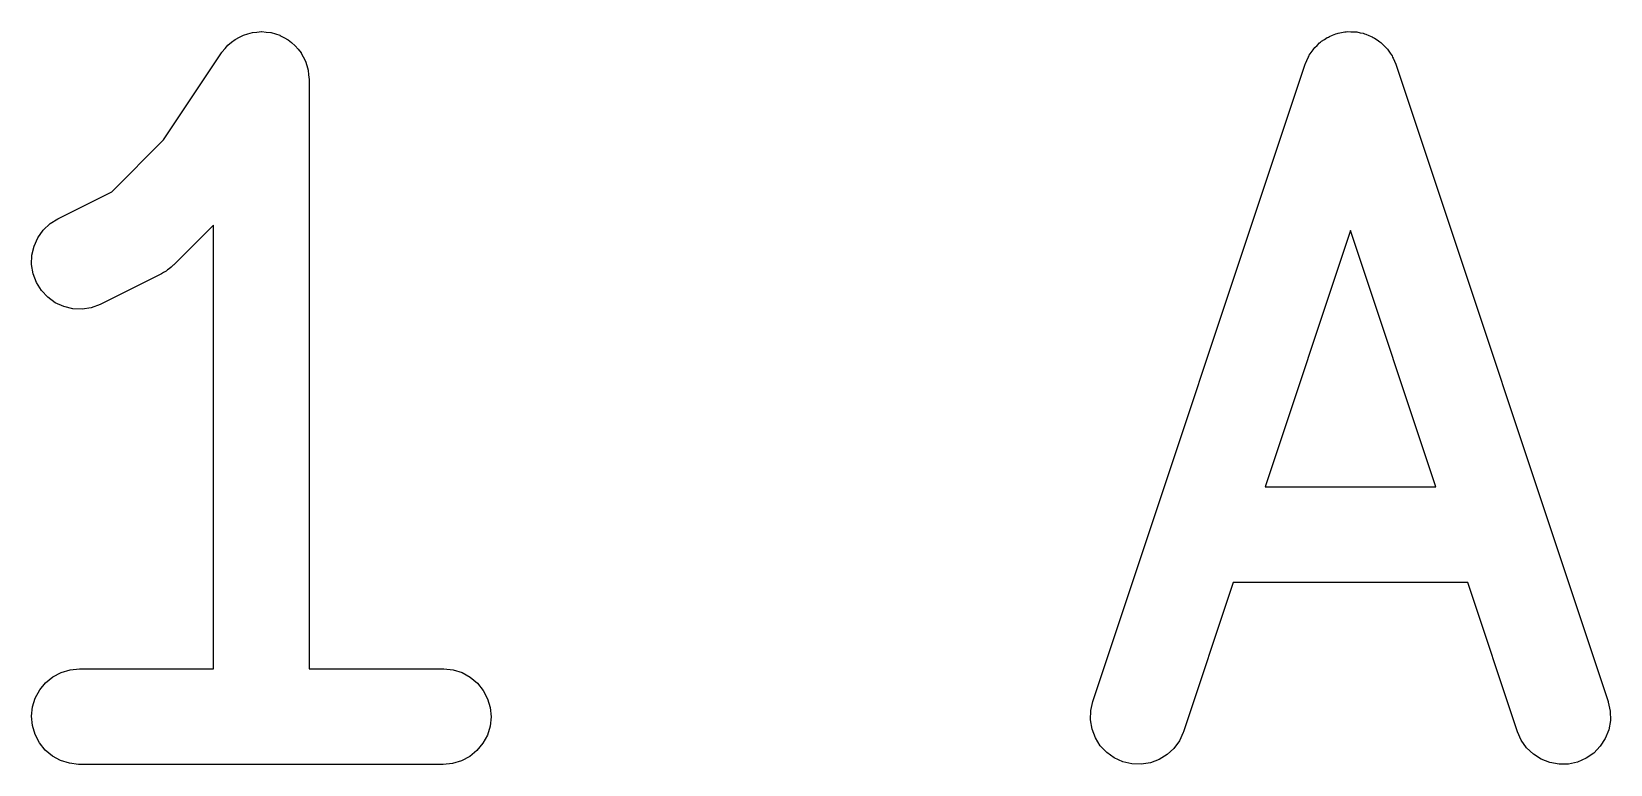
# Model space of a CAD drawing. Extents: x 47 to 146.1, y -90.2 to -39.3.
# Drawn here: x 59.329 to 61.808, y -50.057 to -48.907 of the extents above; entities that cross this region are included whole.
import ezdxf

# ---------------------------------------------------------------- set-up
doc = ezdxf.new("R2010")
doc.units = 0
doc.header["$MEASUREMENT"] = 0
doc.layers.add('BLACK', color=7, linetype='CONTINUOUS')

msp = doc.modelspace()

# ---------------------------------------------------------------- linework, layer by layer
at = {"layer": 'BLACK', "linetype": 'CONTINUOUS'}
for p, q in [((59.633, -48.9341), (59.6375, -48.9288)), ((59.6375, -48.9288), (59.6376, -48.9288)), ((59.6376, -48.9287), (59.6434, -48.9241)), ((59.6376, -48.9288), (59.6376, -48.9287)), ((59.6434, -48.9241), (59.6489, -48.9196)), ((59.6489, -48.9196), (59.649, -48.9196)), ((59.649, -48.9196), (59.6556, -48.9161)), ((59.649, -48.9196), (59.649, -48.9196)), ((59.6556, -48.9161), (59.6619, -48.9128)), ((59.6619, -48.9128), (59.662, -48.9128)), ((59.662, -48.9128), (59.6687, -48.9108)), ((59.662, -48.9128), (59.662, -48.9128)), ((59.6687, -48.9108), (59.6759, -48.9087)), ((59.6759, -48.9087), (59.676, -48.9087)), ((59.676, -48.9087), (59.6761, -48.9087)), ((59.6761, -48.9087), (59.6829, -48.9081)), ((59.6829, -48.9081), (59.6905, -48.9074)), ((59.6905, -48.9074), (59.6906, -48.9074)), ((59.6906, -48.9074), (59.6906, -48.9074)), ((59.6906, -48.9074), (59.6978, -48.9081)), ((59.6978, -48.9081), (59.7051, -48.9089)), ((59.7051, -48.9089), (59.7051, -48.9089)), ((59.7051, -48.9089), (59.7052, -48.9089)), ((59.7052, -48.9089), (59.712, -48.9111)), ((59.712, -48.9111), (59.7191, -48.9132)), ((59.7191, -48.9132), (59.7191, -48.9133)), ((59.7191, -48.9133), (59.7192, -48.9133)), ((59.7192, -48.9133), (59.7252, -48.9166)), ((59.7252, -48.9166), (59.7319, -48.9202)), ((59.7319, -48.9202), (59.732, -48.9202)), ((59.732, -48.9202), (59.732, -48.9203)), ((59.732, -48.9203), (59.7372, -48.9246)), ((59.7372, -48.9246), (59.7432, -48.9295)), ((59.7432, -48.9295), (59.7433, -48.9296)), ((59.7433, -48.9296), (59.7433, -48.9296)), ((59.7433, -48.9296), (59.7478, -48.9351)), ((61.3439, -48.9326), (61.3478, -48.929)), ((61.3478, -48.929), (61.3514, -48.9253)), ((61.3514, -48.9253), (61.3531, -48.9241)), ((61.3531, -48.9241), (61.3547, -48.9226)), ((61.3547, -48.9226), (61.3591, -48.9199)), ((61.3591, -48.9199), (61.3634, -48.9169)), ((61.3634, -48.9169), (61.3653, -48.9161)), ((61.3653, -48.9161), (61.3672, -48.915)), ((61.3672, -48.915), (61.372, -48.9131)), ((61.372, -48.9131), (61.3768, -48.9111)), ((61.3768, -48.9111), (61.3789, -48.9106)), ((61.3789, -48.9106), (61.3809, -48.9099)), ((61.3809, -48.9099), (61.386, -48.909)), ((61.386, -48.909), (61.3911, -48.9079)), ((61.3911, -48.9079), (61.3932, -48.9079)), ((61.3932, -48.9079), (61.3953, -48.9075)), ((61.3953, -48.9075), (61.4005, -48.9077)), ((61.4005, -48.9077), (61.4057, -48.9076)), ((61.4057, -48.9076), (61.4078, -48.908)), ((61.4078, -48.908), (61.41, -48.908)), ((61.41, -48.908), (61.415, -48.9092)), ((61.415, -48.9092), (61.4201, -48.9101)), ((61.4201, -48.9101), (61.4221, -48.9109)), ((61.4221, -48.9109), (61.4242, -48.9114)), ((61.4242, -48.9114), (61.4289, -48.9135)), ((61.4289, -48.9135), (61.4338, -48.9154)), ((61.4338, -48.9154), (61.4356, -48.9166)), ((61.4356, -48.9166), (61.4375, -48.9175)), ((61.4375, -48.9175), (61.4418, -48.9205)), ((61.4418, -48.9205), (61.4461, -48.9233)), ((61.4461, -48.9233), (61.4477, -48.9247)), ((61.4477, -48.9247), (61.4494, -48.926)), ((61.4494, -48.926), (61.453, -48.9298)), ((61.453, -48.9298), (61.4567, -48.9333)), ((59.5365, -49.0775), (59.6276, -48.9408)), ((59.6276, -48.9408), (59.6281, -48.94)), ((59.6281, -48.94), (59.6282, -48.9399)), ((59.6281, -48.94), (59.6281, -48.94)), ((59.6281, -48.94), (59.6281, -48.94)), ((59.6282, -48.9399), (59.633, -48.9341)), ((59.7478, -48.9351), (59.7525, -48.9409)), ((59.7525, -48.9409), (59.7525, -48.9409)), ((59.7525, -48.9409), (59.7525, -48.941)), ((59.7525, -48.941), (59.7558, -48.9471)), ((59.7558, -48.9471), (59.7593, -48.9538)), ((59.7593, -48.9538), (59.7594, -48.9539)), ((59.7594, -48.9539), (59.7594, -48.9539)), ((59.7594, -48.9539), (59.7614, -48.9606)), ((61.3292, -48.9577), (61.3314, -48.953)), ((61.3314, -48.953), (61.3333, -48.9481)), ((61.3333, -48.9481), (61.3344, -48.9463)), ((61.3344, -48.9463), (61.3353, -48.9444)), ((61.3353, -48.9444), (61.3384, -48.9402)), ((61.3384, -48.9402), (61.3412, -48.9358)), ((61.3412, -48.9358), (61.3427, -48.9343)), ((61.3427, -48.9343), (61.3439, -48.9326)), ((61.4567, -48.9333), (61.458, -48.9351)), ((61.458, -48.9351), (61.4594, -48.9367)), ((61.4594, -48.9367), (61.4622, -48.941)), ((61.4622, -48.941), (61.4652, -48.9453)), ((61.4652, -48.9453), (61.4661, -48.9473)), ((61.4661, -48.9473), (61.4672, -48.9491)), ((61.4672, -48.9491), (61.469, -48.9539)), ((61.469, -48.9539), (61.4712, -48.9587)), ((59.7614, -48.9606), (59.7636, -48.9678)), ((59.7636, -48.9678), (59.7636, -48.9679)), ((59.7636, -48.9679), (59.7636, -48.9679)), ((59.7636, -48.9679), (59.7643, -48.9752)), ((59.7643, -48.9752), (59.765, -48.9824)), ((60.9955, -49.9587), (61.3288, -48.9587)), ((61.3288, -48.9587), (61.3292, -48.9577)), ((61.4712, -48.9587), (61.8045, -49.9587)), ((59.765, -48.9824), (59.765, -49.9074)), ((59.4551, -49.1588), (59.5365, -49.0775)), ((59.3707, -49.201), (59.4551, -49.1588)), ((59.3584, -49.2088), (59.3707, -49.201)), ((59.3392, -49.2308), (59.3477, -49.2189)), ((59.3477, -49.2189), (59.3584, -49.2088)), ((59.615, -49.2111), (59.5526, -49.2735)), ((59.615, -49.9074), (59.615, -49.2111)), ((61.4, -49.2195), (61.266, -49.6217)), ((61.534, -49.6217), (61.4, -49.2195)), ((59.3299, -49.2584), (59.3332, -49.2441)), ((59.3332, -49.2441), (59.3392, -49.2308)), ((59.3294, -49.273), (59.3299, -49.2584)), ((59.3318, -49.2875), (59.3294, -49.273)), ((59.5485, -49.2769), (59.5455, -49.2798)), ((59.5518, -49.2742), (59.5485, -49.2769)), ((59.5526, -49.2735), (59.5518, -49.2742)), ((59.337, -49.3012), (59.3318, -49.2875)), ((59.3447, -49.3136), (59.337, -49.3012)), ((59.5331, -49.2876), (59.4378, -49.3352)), ((59.5366, -49.2853), (59.5331, -49.2876)), ((59.5404, -49.2834), (59.5366, -49.2853)), ((59.5428, -49.2814), (59.5404, -49.2834)), ((59.5455, -49.2798), (59.5428, -49.2814)), ((59.3547, -49.3243), (59.3447, -49.3136)), ((59.3665, -49.3329), (59.3547, -49.3243)), ((59.3798, -49.339), (59.3665, -49.3329)), ((59.3941, -49.3424), (59.3798, -49.339)), ((59.4087, -49.343), (59.3941, -49.3424)), ((59.4231, -49.3407), (59.4087, -49.343)), ((59.4369, -49.3356), (59.4231, -49.3407)), ((59.4378, -49.3352), (59.4369, -49.3356)), ((61.266, -49.6217), (61.534, -49.6217)), ((61.216, -49.7717), (61.1378, -50.0061)), ((61.584, -49.7717), (61.216, -49.7717)), ((61.6622, -50.0061), (61.584, -49.7717)), ((59.3514, -49.9292), (59.3628, -49.9199)), ((59.3628, -49.9199), (59.3757, -49.913)), ((59.3757, -49.913), (59.3897, -49.9088)), ((59.3897, -49.9088), (59.4043, -49.9074)), ((59.4043, -49.9074), (59.615, -49.9074)), ((59.765, -49.9074), (59.9757, -49.9074)), ((59.9757, -49.9074), (59.9768, -49.9074)), ((59.9768, -49.9074), (59.9913, -49.909)), ((59.9913, -49.909), (60.0053, -49.9134)), ((60.0053, -49.9134), (60.0181, -49.9205)), ((60.0181, -49.9205), (60.0293, -49.9299)), ((59.3351, -49.9533), (59.3421, -49.9404)), ((59.3421, -49.9404), (59.3514, -49.9292)), ((60.0293, -49.9299), (60.0385, -49.9413)), ((60.0385, -49.9413), (60.0453, -49.9543)), ((59.3293, -49.9819), (59.3308, -49.9673)), ((59.3308, -49.9673), (59.3351, -49.9533)), ((60.0453, -49.9543), (60.0494, -49.9683)), ((60.0494, -49.9683), (60.0507, -49.9829)), ((60.9923, -49.9729), (60.9955, -49.9587)), ((61.8045, -49.9587), (61.8048, -49.9597)), ((61.8048, -49.9597), (61.8079, -49.974)), ((59.3306, -49.9964), (59.3293, -49.9819)), ((59.3347, -50.0105), (59.3306, -49.9964)), ((60.0507, -49.9829), (60.0492, -49.9975)), ((60.9918, -49.9876), (60.9923, -49.9729)), ((60.9943, -50.002), (60.9918, -49.9876)), ((61.8081, -49.9886), (61.8054, -50.003)), ((61.8079, -49.974), (61.8081, -49.9886)), ((59.3415, -50.0234), (59.3347, -50.0105)), ((60.0449, -50.0114), (60.0379, -50.0243)), ((60.0492, -49.9975), (60.0449, -50.0114)), ((60.9995, -50.0157), (60.9943, -50.002)), ((61.0072, -50.0281), (60.9995, -50.0157)), ((61.1313, -50.0204), (61.1227, -50.0322)), ((61.1375, -50.0071), (61.1313, -50.0204)), ((61.1378, -50.0061), (61.1375, -50.0071)), ((61.6681, -50.0195), (61.6622, -50.0061)), ((61.6766, -50.0314), (61.6681, -50.0195)), ((61.8001, -50.0166), (61.7921, -50.0289)), ((61.8054, -50.003), (61.8001, -50.0166)), ((59.3507, -50.0349), (59.3415, -50.0234)), ((59.3619, -50.0443), (59.3507, -50.0349)), ((59.3747, -50.0513), (59.3619, -50.0443)), ((60.0172, -50.0448), (60.0043, -50.0517)), ((60.0286, -50.0356), (60.0172, -50.0448)), ((60.0379, -50.0243), (60.0286, -50.0356)), ((61.0172, -50.0388), (61.0072, -50.0281)), ((61.0291, -50.0473), (61.0172, -50.0388)), ((61.112, -50.0421), (61.0995, -50.0498)), ((61.1227, -50.0322), (61.112, -50.0421)), ((61.6872, -50.0415), (61.6766, -50.0314)), ((61.6996, -50.0493), (61.6872, -50.0415)), ((61.782, -50.0395), (61.77, -50.0478)), ((61.7921, -50.0289), (61.782, -50.0395)), ((59.3887, -50.0557), (59.3747, -50.0513)), ((59.4032, -50.0574), (59.3887, -50.0557)), ((59.4043, -50.0574), (59.4032, -50.0574)), ((59.9757, -50.0574), (59.4043, -50.0574)), ((59.9903, -50.056), (59.9757, -50.0574)), ((60.0043, -50.0517), (59.9903, -50.056)), ((61.0425, -50.0534), (61.0291, -50.0473)), ((61.0567, -50.0567), (61.0425, -50.0534)), ((61.0713, -50.0572), (61.0567, -50.0567)), ((61.0858, -50.0549), (61.0713, -50.0572)), ((61.0995, -50.0498), (61.0858, -50.0549)), ((61.7132, -50.0546), (61.6996, -50.0493)), ((61.7276, -50.0572), (61.7132, -50.0546)), ((61.7423, -50.0568), (61.7276, -50.0572)), ((61.7566, -50.0537), (61.7423, -50.0568)), ((61.77, -50.0478), (61.7566, -50.0537))]:
    msp.add_line(p, q, dxfattribs=at)

doc.saveas('drawing.dxf')
